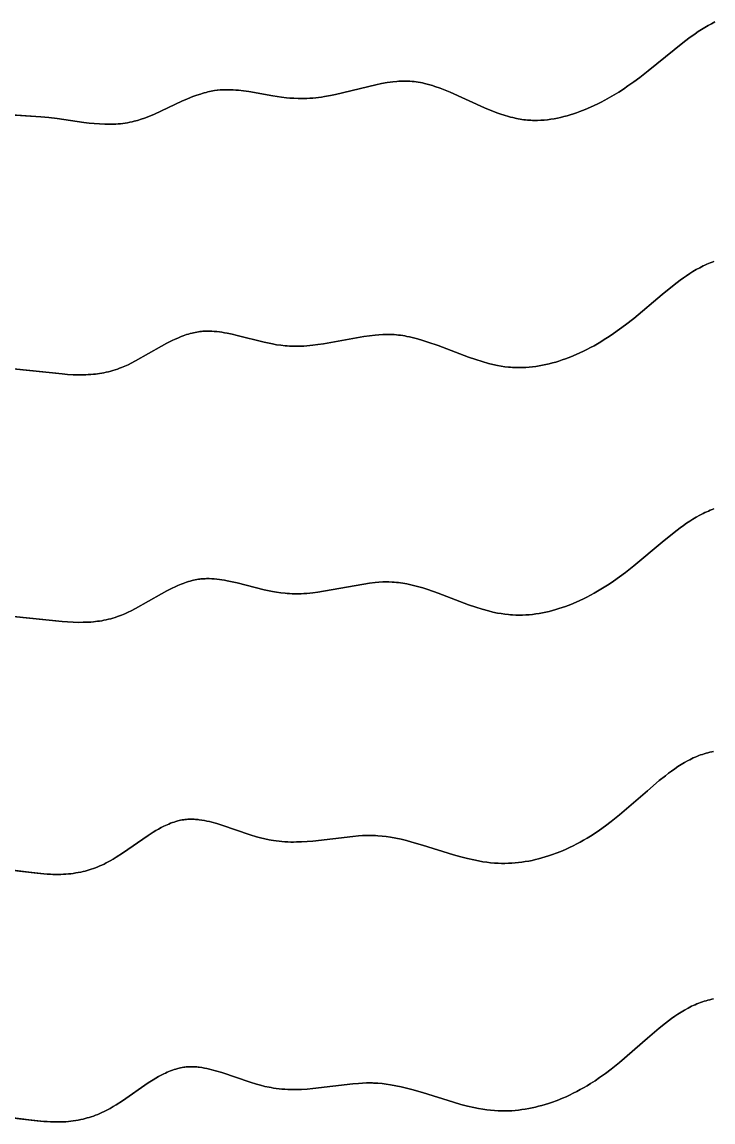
# Model space of a CAD drawing. Header units: feet. Extents: x 0 to 1.5, y 93.18 to 96.08.
# Drawn here: x 0.5625 to 0.75, y 95.3916 to 95.6899 of the extents above; entities that cross this region are included whole.
import ezdxf

# ---------------------------------------------------------------- set-up
doc = ezdxf.new("R2010")
doc.units = ezdxf.units.FT
doc.header["$MEASUREMENT"] = 0
doc.layers.add('Default', color=7, linetype='Continuous', true_color=0x000000)

msp = doc.modelspace()

# ---------------------------------------------------------------- linework, layer by layer
at = {"layer": 'Default'}
for points in [[(0.75048, 95.68989), (0.74955, 95.68941), (0.74864, 95.68891), (0.74775, 95.68839), (0.74687, 95.68784), (0.74601, 95.68728), (0.74516, 95.68669), (0.74347, 95.68548), (0.74181, 95.68422), (0.73244, 95.67663), (0.73014, 95.67486), (0.72855, 95.67369), (0.72693, 95.67255), (0.72568, 95.6717), (0.7244, 95.67088), (0.72255, 95.66975), (0.72065, 95.66869), (0.71969, 95.66818), (0.71872, 95.66769), (0.71774, 95.66722), (0.71676, 95.66677), (0.71531, 95.66615), (0.71385, 95.66558), (0.71299, 95.66527), (0.71214, 95.66498), (0.71127, 95.66471), (0.7104, 95.66446), (0.70952, 95.66423), (0.70864, 95.66402), (0.70776, 95.66383), (0.70687, 95.66366), (0.70597, 95.66352), (0.70507, 95.6634), (0.70417, 95.66331), (0.70326, 95.66324), (0.70236, 95.66321), (0.70145, 95.66321), (0.701, 95.66322), (0.70054, 95.66323), (0.70009, 95.66326), (0.69964, 95.66329), (0.69914, 95.66334), (0.69863, 95.6634), (0.69814, 95.66347), (0.69764, 95.66355), (0.69714, 95.66364), (0.69665, 95.66374), (0.69566, 95.66396), (0.69507, 95.6641), (0.69448, 95.66426), (0.69331, 95.66461), (0.69246, 95.66489), (0.69162, 95.66518), (0.68996, 95.66581), (0.68804, 95.66661), (0.67867, 95.67086), (0.67731, 95.67143), (0.67594, 95.67196), (0.67455, 95.67244), (0.67385, 95.67267), (0.67314, 95.67288), (0.67243, 95.67307), (0.67172, 95.67324), (0.67116, 95.67337), (0.6706, 95.67348), (0.67003, 95.67358), (0.66947, 95.67367), (0.66891, 95.67374), (0.66834, 95.6738), (0.66777, 95.67384), (0.6672, 95.67387), (0.6665, 95.67388), (0.6661, 95.67388), (0.66529, 95.67386), (0.66475, 95.67383), (0.66421, 95.67379), (0.66315, 95.67368), (0.66238, 95.67358), (0.66161, 95.67347), (0.66009, 95.6732), (0.65851, 95.67288), (0.64755, 95.67024), (0.64619, 95.66996), (0.64459, 95.66967), (0.64379, 95.66954), (0.64299, 95.66943), (0.64219, 95.66934), (0.6414, 95.66926), (0.6406, 95.6692), (0.63979, 95.66916), (0.63921, 95.66914), (0.63863, 95.66913), (0.63746, 95.66915), (0.6363, 95.6692), (0.63514, 95.66928), (0.63425, 95.66937), (0.63289, 95.66953), (0.63054, 95.66988), (0.62402, 95.671), (0.62262, 95.6712), (0.62122, 95.67137), (0.62051, 95.67143), (0.6198, 95.67148), (0.6191, 95.67151), (0.61839, 95.67153), (0.61768, 95.67153), (0.61697, 95.6715), (0.61626, 95.67146), (0.61555, 95.67139), (0.61542, 95.67138), (0.61471, 95.67128), (0.61426, 95.6712), (0.61381, 95.67112), (0.61338, 95.67103), (0.61295, 95.67093), (0.61244, 95.67081), (0.61193, 95.67067), (0.61141, 95.67052), (0.61091, 95.67036), (0.6099, 95.67002), (0.6089, 95.66965), (0.60738, 95.66904), (0.60588, 95.66839), (0.59845, 95.66494), (0.59694, 95.66431), (0.59572, 95.66384), (0.5948, 95.66352), (0.59387, 95.66322), (0.5934, 95.66308), (0.59294, 95.66296), (0.59239, 95.66282), (0.59176, 95.66269), (0.59113, 95.66257), (0.5905, 95.66246), (0.58987, 95.66238), (0.58924, 95.6623), (0.58861, 95.66225), (0.58797, 95.6622), (0.58733, 95.66217), (0.58674, 95.66216), (0.58615, 95.66215), (0.58497, 95.66217), (0.58355, 95.66224), (0.58213, 95.66235), (0.58072, 95.66249), (0.57931, 95.66266), (0.57207, 95.66372), (0.56975, 95.66402), (0.56758, 95.66422), (0.54914, 95.66543)], [(0.54955, 95.66539), (0.56758, 95.66422), (0.56975, 95.66402), (0.57207, 95.66372), (0.57931, 95.66266), (0.58072, 95.66249), (0.58213, 95.66235), (0.58355, 95.66224), (0.58497, 95.66217), (0.58615, 95.66215), (0.58674, 95.66216), (0.58733, 95.66217), (0.58797, 95.6622), (0.58861, 95.66225), (0.58924, 95.6623), (0.58987, 95.66238), (0.5905, 95.66246), (0.59113, 95.66257), (0.59176, 95.66269), (0.59239, 95.66282), (0.59294, 95.66296), (0.5934, 95.66308), (0.59387, 95.66322), (0.5948, 95.66352), (0.59572, 95.66384), (0.59694, 95.66431), (0.59845, 95.66494), (0.60588, 95.66839), (0.60738, 95.66904), (0.6089, 95.66965), (0.6099, 95.67002), (0.61091, 95.67036), (0.61141, 95.67052), (0.61193, 95.67067), (0.61244, 95.67081), (0.61295, 95.67093), (0.61338, 95.67103), (0.61381, 95.67112), (0.61426, 95.6712), (0.61471, 95.67128), (0.61542, 95.67138), (0.61555, 95.67139), (0.61626, 95.67146), (0.61697, 95.6715), (0.61768, 95.67153), (0.61839, 95.67153), (0.6191, 95.67151), (0.6198, 95.67148), (0.62051, 95.67143), (0.62122, 95.67137), (0.62262, 95.6712), (0.62402, 95.671), (0.63054, 95.66988), (0.63289, 95.66953), (0.63425, 95.66937), (0.63514, 95.66928), (0.6363, 95.6692), (0.63746, 95.66915), (0.63863, 95.66913), (0.63921, 95.66914), (0.63979, 95.66916), (0.6406, 95.6692), (0.6414, 95.66926), (0.64219, 95.66934), (0.64299, 95.66943), (0.64379, 95.66954), (0.64459, 95.66967), (0.64619, 95.66996), (0.64755, 95.67024), (0.65851, 95.67288), (0.66009, 95.6732), (0.66161, 95.67347), (0.66238, 95.67358), (0.66315, 95.67368), (0.66421, 95.67379), (0.66475, 95.67383), (0.66529, 95.67386), (0.6661, 95.67388), (0.6665, 95.67388), (0.6672, 95.67387), (0.66777, 95.67384), (0.66834, 95.6738), (0.66891, 95.67374), (0.66947, 95.67367), (0.67003, 95.67358), (0.6706, 95.67348), (0.67116, 95.67337), (0.67172, 95.67324), (0.67243, 95.67307), (0.67314, 95.67288), (0.67385, 95.67267), (0.67455, 95.67244), (0.67594, 95.67196), (0.67731, 95.67143), (0.67867, 95.67086), (0.68804, 95.66661), (0.68996, 95.66581), (0.69162, 95.66518), (0.69246, 95.66489), (0.69331, 95.66461), (0.69448, 95.66426), (0.69507, 95.6641), (0.69566, 95.66396), (0.69665, 95.66374), (0.69714, 95.66364), (0.69764, 95.66355), (0.69814, 95.66347), (0.69863, 95.6634), (0.69914, 95.66334), (0.69964, 95.66329), (0.70009, 95.66326), (0.70054, 95.66323), (0.701, 95.66322), (0.70145, 95.66321), (0.70236, 95.66321), (0.70326, 95.66324), (0.70417, 95.66331), (0.70507, 95.6634), (0.70597, 95.66352), (0.70687, 95.66366), (0.70776, 95.66383), (0.70864, 95.66402), (0.70952, 95.66423), (0.7104, 95.66446), (0.71127, 95.66471), (0.71214, 95.66498), (0.71299, 95.66527), (0.71385, 95.66558), (0.71531, 95.66615), (0.71676, 95.66677), (0.71774, 95.66722), (0.71872, 95.66769), (0.71969, 95.66818), (0.72065, 95.66869), (0.72255, 95.66975), (0.7244, 95.67088), (0.72568, 95.6717), (0.72693, 95.67255), (0.72855, 95.67369), (0.73014, 95.67486), (0.73244, 95.67663), (0.74181, 95.68422), (0.74347, 95.68548), (0.74516, 95.68669), (0.74601, 95.68728), (0.74687, 95.68784), (0.74775, 95.68839), (0.74864, 95.68891), (0.74955, 95.68941), (0.75048, 95.68989)], [(0.75023, 95.62497), (0.74974, 95.62479), (0.74925, 95.6246), (0.74876, 95.62441), (0.74828, 95.6242), (0.7478, 95.62398), (0.74733, 95.62376), (0.74639, 95.62328), (0.74547, 95.62277), (0.74456, 95.62224), (0.74368, 95.62168), (0.7428, 95.6211), (0.74195, 95.62051), (0.7411, 95.61989), (0.73942, 95.61862), (0.73616, 95.61598), (0.72849, 95.60953), (0.72621, 95.60774), (0.72463, 95.60657), (0.72303, 95.60542), (0.72178, 95.60458), (0.72051, 95.60376), (0.71959, 95.6032), (0.71866, 95.60264), (0.71771, 95.60211), (0.71676, 95.60159), (0.7158, 95.60109), (0.71483, 95.60061), (0.71385, 95.60015), (0.71286, 95.59971), (0.71141, 95.5991), (0.70994, 95.59855), (0.70907, 95.59825), (0.7082, 95.59796), (0.70732, 95.59769), (0.70644, 95.59745), (0.70555, 95.59722), (0.70466, 95.59701), (0.70376, 95.59682), (0.70286, 95.59666), (0.70196, 95.59651), (0.70105, 95.59639), (0.70013, 95.5963), (0.69922, 95.59623), (0.6983, 95.59618), (0.69738, 95.59617), (0.69647, 95.59618), (0.69555, 95.59622), (0.69504, 95.59626), (0.69453, 95.59631), (0.69351, 95.59643), (0.6925, 95.59658), (0.69149, 95.59677), (0.69028, 95.59702), (0.68908, 95.59732), (0.68735, 95.5978), (0.68564, 95.59834), (0.68367, 95.59902), (0.67542, 95.60214), (0.67264, 95.60312), (0.67123, 95.60357), (0.66981, 95.60398), (0.6691, 95.60417), (0.66838, 95.60435), (0.66766, 95.60451), (0.66694, 95.60466), (0.66637, 95.60476), (0.6658, 95.60486), (0.66523, 95.60494), (0.66466, 95.60501), (0.66409, 95.60507), (0.66352, 95.60512), (0.66294, 95.60516), (0.66207, 95.60519), (0.66126, 95.60519), (0.66044, 95.60517), (0.65936, 95.60511), (0.65829, 95.60501), (0.65675, 95.60483), (0.65522, 95.60461), (0.6443, 95.60265), (0.64274, 95.60241), (0.64139, 95.60225), (0.6398, 95.60209), (0.63901, 95.60204), (0.63821, 95.602), (0.63742, 95.60198), (0.63663, 95.60198), (0.63584, 95.60199), (0.63505, 95.60203), (0.63446, 95.60206), (0.63388, 95.60211), (0.63273, 95.60224), (0.63158, 95.6024), (0.63043, 95.6026), (0.62868, 95.60295), (0.6282, 95.60305), (0.62087, 95.60491), (0.6195, 95.60523), (0.61814, 95.60552), (0.61745, 95.60565), (0.61676, 95.60576), (0.61606, 95.60586), (0.61537, 95.60595), (0.61467, 95.60601), (0.61397, 95.60605), (0.61327, 95.60608), (0.61292, 95.60608), (0.61257, 95.60607), (0.61222, 95.60606), (0.61188, 95.60605), (0.61153, 95.60602), (0.61106, 95.60598), (0.61072, 95.60594), (0.61037, 95.60589), (0.60993, 95.60582), (0.6095, 95.60574), (0.60908, 95.60565), (0.60867, 95.60555), (0.60817, 95.60542), (0.60767, 95.60528), (0.60718, 95.60512), (0.60669, 95.60495), (0.6062, 95.60478), (0.60572, 95.60459), (0.60476, 95.6042), (0.60403, 95.60387), (0.60329, 95.60352), (0.60183, 95.60278), (0.60039, 95.602), (0.59332, 95.59799), (0.59216, 95.5974), (0.59128, 95.59697), (0.59039, 95.59656), (0.58949, 95.59619), (0.58897, 95.59599), (0.58838, 95.59577), (0.58778, 95.59557), (0.58718, 95.59539), (0.58658, 95.59522), (0.58597, 95.59506), (0.58536, 95.59492), (0.58475, 95.5948), (0.58413, 95.59468), (0.58356, 95.59459), (0.583, 95.59451), (0.58243, 95.59444), (0.58186, 95.59438), (0.58118, 95.59432), (0.58049, 95.59428), (0.5798, 95.59425), (0.57911, 95.59423), (0.57774, 95.59423), (0.57636, 95.59426), (0.57489, 95.59434), (0.57342, 95.59446), (0.54611, 95.5973)], [(0.55561, 95.59628), (0.57342, 95.59446), (0.57489, 95.59434), (0.57636, 95.59426), (0.57774, 95.59423), (0.57911, 95.59423), (0.5798, 95.59425), (0.58049, 95.59428), (0.58118, 95.59432), (0.58186, 95.59438), (0.58243, 95.59444), (0.583, 95.59451), (0.58356, 95.59459), (0.58413, 95.59468), (0.58475, 95.5948), (0.58536, 95.59492), (0.58597, 95.59506), (0.58658, 95.59522), (0.58718, 95.59539), (0.58778, 95.59557), (0.58838, 95.59577), (0.58897, 95.59599), (0.58949, 95.59619), (0.59039, 95.59656), (0.59128, 95.59697), (0.59216, 95.5974), (0.59332, 95.59799), (0.60039, 95.602), (0.60183, 95.60278), (0.60329, 95.60352), (0.60403, 95.60387), (0.60476, 95.6042), (0.60572, 95.60459), (0.6062, 95.60478), (0.60669, 95.60495), (0.60718, 95.60512), (0.60767, 95.60528), (0.60817, 95.60542), (0.60867, 95.60555), (0.60908, 95.60565), (0.6095, 95.60574), (0.60993, 95.60582), (0.61037, 95.60589), (0.61072, 95.60594), (0.61119, 95.60599), (0.61153, 95.60602), (0.61188, 95.60605), (0.61222, 95.60606), (0.61257, 95.60607), (0.61292, 95.60608), (0.61327, 95.60608), (0.61397, 95.60605), (0.61467, 95.60601), (0.61537, 95.60595), (0.61606, 95.60586), (0.61676, 95.60576), (0.61745, 95.60565), (0.61814, 95.60552), (0.6195, 95.60523), (0.62087, 95.60491), (0.6282, 95.60305), (0.62868, 95.60295), (0.63043, 95.6026), (0.63158, 95.6024), (0.63273, 95.60224), (0.63388, 95.60211), (0.63446, 95.60206), (0.63505, 95.60203), (0.63584, 95.60199), (0.63663, 95.60198), (0.63742, 95.60198), (0.63821, 95.602), (0.63901, 95.60204), (0.6398, 95.60209), (0.64139, 95.60225), (0.64274, 95.60241), (0.6443, 95.60265), (0.65522, 95.60461), (0.65675, 95.60483), (0.65829, 95.60501), (0.65936, 95.60511), (0.66044, 95.60517), (0.66126, 95.60519), (0.66207, 95.60519), (0.66294, 95.60516), (0.66352, 95.60512), (0.66409, 95.60507), (0.66466, 95.60501), (0.66523, 95.60494), (0.6658, 95.60486), (0.66637, 95.60476), (0.66694, 95.60466), (0.66766, 95.60451), (0.66838, 95.60435), (0.6691, 95.60417), (0.66981, 95.60398), (0.67123, 95.60357), (0.67264, 95.60312), (0.67542, 95.60214), (0.68367, 95.59902), (0.68564, 95.59834), (0.68735, 95.5978), (0.68908, 95.59732), (0.69028, 95.59702), (0.69149, 95.59677), (0.6925, 95.59658), (0.69351, 95.59643), (0.69453, 95.59631), (0.69504, 95.59626), (0.69555, 95.59622), (0.69647, 95.59618), (0.69738, 95.59617), (0.6983, 95.59618), (0.69922, 95.59623), (0.70013, 95.5963), (0.70105, 95.59639), (0.70196, 95.59651), (0.70286, 95.59666), (0.70376, 95.59682), (0.70466, 95.59701), (0.70555, 95.59722), (0.70644, 95.59745), (0.70732, 95.59769), (0.7082, 95.59796), (0.70907, 95.59825), (0.70994, 95.59855), (0.71141, 95.5991), (0.71286, 95.59971), (0.71385, 95.60015), (0.71483, 95.60061), (0.7158, 95.60109), (0.71676, 95.60159), (0.71771, 95.60211), (0.71866, 95.60264), (0.71959, 95.6032), (0.72051, 95.60376), (0.72178, 95.60458), (0.72303, 95.60542), (0.72463, 95.60657), (0.72621, 95.60774), (0.72849, 95.60953), (0.73616, 95.61598), (0.73942, 95.61862), (0.7411, 95.61989), (0.74195, 95.62051), (0.7428, 95.6211), (0.74368, 95.62168), (0.74456, 95.62224), (0.74547, 95.62277), (0.74639, 95.62328), (0.74733, 95.62376), (0.7478, 95.62398), (0.74828, 95.6242), (0.74876, 95.62441), (0.74925, 95.6246), (0.74974, 95.62479), (0.75023, 95.62497)], [(0.75023, 95.55786), (0.74974, 95.55768), (0.74925, 95.55749), (0.74876, 95.55729), (0.74828, 95.55709), (0.7478, 95.55687), (0.74733, 95.55664), (0.74639, 95.55617), (0.74547, 95.55566), (0.74456, 95.55512), (0.74368, 95.55456), (0.7428, 95.55399), (0.74195, 95.55339), (0.7411, 95.55278), (0.73942, 95.55151), (0.73616, 95.54887), (0.72849, 95.54242), (0.72621, 95.54063), (0.72463, 95.53945), (0.72303, 95.53831), (0.72178, 95.53747), (0.72051, 95.53665), (0.71959, 95.53608), (0.71866, 95.53553), (0.71771, 95.535), (0.71676, 95.53448), (0.7158, 95.53398), (0.71483, 95.5335), (0.71385, 95.53304), (0.71286, 95.5326), (0.71141, 95.53199), (0.70994, 95.53143), (0.70907, 95.53113), (0.7082, 95.53085), (0.70732, 95.53058), (0.70644, 95.53033), (0.70555, 95.5301), (0.70466, 95.5299), (0.70376, 95.52971), (0.70286, 95.52954), (0.70196, 95.5294), (0.70105, 95.52928), (0.70013, 95.52918), (0.69922, 95.52911), (0.6983, 95.52907), (0.69738, 95.52906), (0.69647, 95.52907), (0.69555, 95.52911), (0.69504, 95.52915), (0.69453, 95.5292), (0.69351, 95.52932), (0.6925, 95.52947), (0.69149, 95.52965), (0.69028, 95.52991), (0.68908, 95.53021), (0.68735, 95.53069), (0.68564, 95.53122), (0.68367, 95.5319), (0.67542, 95.53503), (0.67264, 95.53601), (0.67123, 95.53646), (0.66981, 95.53687), (0.6691, 95.53706), (0.66838, 95.53724), (0.66766, 95.5374), (0.66694, 95.53755), (0.66637, 95.53765), (0.6658, 95.53775), (0.66523, 95.53783), (0.66466, 95.5379), (0.66409, 95.53796), (0.66352, 95.53801), (0.66294, 95.53805), (0.66207, 95.53808), (0.66126, 95.53808), (0.66044, 95.53806), (0.65936, 95.53799), (0.65829, 95.5379), (0.65675, 95.53772), (0.65522, 95.5375), (0.6443, 95.53553), (0.64274, 95.5353), (0.64139, 95.53513), (0.6398, 95.53498), (0.63901, 95.53493), (0.63821, 95.53489), (0.63742, 95.53487), (0.63663, 95.53486), (0.63584, 95.53488), (0.63505, 95.53491), (0.63446, 95.53495), (0.63388, 95.535), (0.63273, 95.53513), (0.63158, 95.53529), (0.63043, 95.53548), (0.62868, 95.53584), (0.6282, 95.53594), (0.62087, 95.5378), (0.6195, 95.53812), (0.61814, 95.53841), (0.61745, 95.53853), (0.61676, 95.53865), (0.61606, 95.53875), (0.61537, 95.53883), (0.61467, 95.5389), (0.61397, 95.53894), (0.61327, 95.53896), (0.61292, 95.53897), (0.61257, 95.53896), (0.61222, 95.53895), (0.61188, 95.53893), (0.61153, 95.53891), (0.61106, 95.53887), (0.61072, 95.53883), (0.61037, 95.53878), (0.60993, 95.53871), (0.6095, 95.53863), (0.60908, 95.53854), (0.60867, 95.53844), (0.60817, 95.53831), (0.60767, 95.53817), (0.60718, 95.53801), (0.60669, 95.53784), (0.6062, 95.53767), (0.60572, 95.53748), (0.60476, 95.53708), (0.60403, 95.53675), (0.60329, 95.5364), (0.60183, 95.53567), (0.60039, 95.53489), (0.59332, 95.53088), (0.59216, 95.53028), (0.59128, 95.52986), (0.59039, 95.52945), (0.58949, 95.52908), (0.58897, 95.52888), (0.58838, 95.52866), (0.58778, 95.52846), (0.58718, 95.52828), (0.58658, 95.52811), (0.58597, 95.52795), (0.58536, 95.52781), (0.58475, 95.52768), (0.58413, 95.52757), (0.58356, 95.52748), (0.583, 95.5274), (0.58243, 95.52733), (0.58186, 95.52727), (0.58118, 95.52721), (0.58049, 95.52716), (0.5798, 95.52713), (0.57911, 95.52712), (0.57774, 95.52711), (0.57636, 95.52715), (0.57489, 95.52723), (0.57342, 95.52735), (0.54611, 95.53019)], [(0.55561, 95.52917), (0.57342, 95.52735), (0.57489, 95.52723), (0.57636, 95.52715), (0.57774, 95.52711), (0.57911, 95.52712), (0.5798, 95.52713), (0.58049, 95.52716), (0.58118, 95.52721), (0.58186, 95.52727), (0.58243, 95.52733), (0.583, 95.5274), (0.58356, 95.52748), (0.58413, 95.52757), (0.58475, 95.52768), (0.58536, 95.52781), (0.58597, 95.52795), (0.58658, 95.52811), (0.58718, 95.52828), (0.58778, 95.52846), (0.58838, 95.52866), (0.58897, 95.52888), (0.58949, 95.52908), (0.59039, 95.52945), (0.59128, 95.52986), (0.59216, 95.53028), (0.59332, 95.53088), (0.60039, 95.53489), (0.60183, 95.53567), (0.60329, 95.5364), (0.60403, 95.53675), (0.60476, 95.53708), (0.60572, 95.53748), (0.6062, 95.53767), (0.60669, 95.53784), (0.60718, 95.53801), (0.60767, 95.53817), (0.60817, 95.53831), (0.60867, 95.53844), (0.60908, 95.53854), (0.6095, 95.53863), (0.60993, 95.53871), (0.61037, 95.53878), (0.61072, 95.53883), (0.61119, 95.53888), (0.61153, 95.53891), (0.61188, 95.53893), (0.61222, 95.53895), (0.61257, 95.53896), (0.61292, 95.53897), (0.61327, 95.53896), (0.61397, 95.53894), (0.61467, 95.5389), (0.61537, 95.53883), (0.61606, 95.53875), (0.61676, 95.53865), (0.61745, 95.53853), (0.61814, 95.53841), (0.6195, 95.53812), (0.62087, 95.5378), (0.6282, 95.53594), (0.62868, 95.53584), (0.63043, 95.53548), (0.63158, 95.53529), (0.63273, 95.53513), (0.63388, 95.535), (0.63446, 95.53495), (0.63505, 95.53491), (0.63584, 95.53488), (0.63663, 95.53486), (0.63742, 95.53487), (0.63821, 95.53489), (0.63901, 95.53493), (0.6398, 95.53498), (0.64139, 95.53513), (0.64274, 95.5353), (0.6443, 95.53553), (0.65522, 95.5375), (0.65675, 95.53772), (0.65829, 95.5379), (0.65936, 95.53799), (0.66044, 95.53806), (0.66126, 95.53808), (0.66207, 95.53808), (0.66294, 95.53805), (0.66352, 95.53801), (0.66409, 95.53796), (0.66466, 95.5379), (0.66523, 95.53783), (0.6658, 95.53775), (0.66637, 95.53765), (0.66694, 95.53755), (0.66766, 95.5374), (0.66838, 95.53724), (0.6691, 95.53706), (0.66981, 95.53687), (0.67123, 95.53646), (0.67264, 95.53601), (0.67542, 95.53503), (0.68367, 95.5319), (0.68564, 95.53122), (0.68735, 95.53069), (0.68908, 95.53021), (0.69028, 95.52991), (0.69149, 95.52965), (0.6925, 95.52947), (0.69351, 95.52932), (0.69453, 95.5292), (0.69504, 95.52915), (0.69555, 95.52911), (0.69647, 95.52907), (0.69738, 95.52906), (0.6983, 95.52907), (0.69922, 95.52911), (0.70013, 95.52918), (0.70105, 95.52928), (0.70196, 95.5294), (0.70286, 95.52954), (0.70376, 95.52971), (0.70466, 95.5299), (0.70555, 95.5301), (0.70644, 95.53033), (0.70732, 95.53058), (0.7082, 95.53085), (0.70907, 95.53113), (0.70994, 95.53143), (0.71141, 95.53199), (0.71286, 95.5326), (0.71385, 95.53304), (0.71483, 95.5335), (0.7158, 95.53398), (0.71676, 95.53448), (0.71771, 95.535), (0.71866, 95.53553), (0.71959, 95.53608), (0.72051, 95.53665), (0.72178, 95.53747), (0.72303, 95.53831), (0.72463, 95.53945), (0.72621, 95.54063), (0.72849, 95.54242), (0.73616, 95.54887), (0.73942, 95.55151), (0.7411, 95.55278), (0.74195, 95.55339), (0.7428, 95.55399), (0.74368, 95.55456), (0.74456, 95.55512), (0.74547, 95.55566), (0.74639, 95.55617), (0.74733, 95.55664), (0.7478, 95.55687), (0.74828, 95.55709), (0.74876, 95.55729), (0.74925, 95.55749), (0.74974, 95.55768), (0.75023, 95.55786)], [(0.75017, 95.49212), (0.74965, 95.49202), (0.74913, 95.49191), (0.74862, 95.49178), (0.74811, 95.49164), (0.74761, 95.49149), (0.74711, 95.49133), (0.74661, 95.49116), (0.74611, 95.49097), (0.74562, 95.49077), (0.74514, 95.49056), (0.74465, 95.49035), (0.74417, 95.49012), (0.7437, 95.48988), (0.74323, 95.48964), (0.7423, 95.48912), (0.74139, 95.48858), (0.74049, 95.48801), (0.73961, 95.48742), (0.73875, 95.48681), (0.73791, 95.48618), (0.73707, 95.48554), (0.73541, 95.48421), (0.73218, 95.48147), (0.72462, 95.47491), (0.72238, 95.47311), (0.72082, 95.47193), (0.71923, 95.4708), (0.718, 95.46996), (0.71674, 95.46916), (0.71583, 95.4686), (0.7149, 95.46806), (0.71396, 95.46753), (0.71302, 95.46703), (0.71206, 95.46654), (0.71109, 95.46607), (0.71012, 95.46563), (0.70913, 95.4652), (0.70768, 95.46462), (0.70621, 95.46408), (0.70534, 95.46379), (0.70446, 95.46351), (0.70358, 95.46326), (0.70269, 95.46302), (0.70179, 95.46279), (0.70089, 95.46259), (0.69998, 95.46241), (0.69907, 95.46225), (0.69815, 95.46211), (0.69724, 95.46199), (0.69632, 95.4619), (0.69539, 95.46182), (0.69447, 95.46178), (0.69355, 95.46175), (0.69263, 95.46176), (0.69171, 95.46178), (0.69067, 95.46185), (0.68964, 95.46194), (0.68861, 95.46207), (0.68758, 95.46222), (0.68634, 95.46244), (0.68512, 95.46269), (0.68336, 95.46309), (0.68161, 95.46354), (0.67959, 95.46411), (0.67113, 95.46673), (0.66829, 95.46756), (0.66686, 95.46794), (0.66542, 95.46829), (0.66397, 95.4686), (0.66251, 95.46887), (0.66136, 95.46904), (0.6602, 95.46917), (0.65905, 95.46927), (0.65846, 95.4693), (0.65759, 95.46933), (0.65677, 95.46934), (0.65595, 95.46933), (0.65487, 95.46929), (0.65379, 95.46922), (0.65226, 95.46909), (0.64143, 95.46783), (0.63988, 95.4677), (0.63832, 95.46761), (0.63698, 95.46757), (0.6362, 95.46756), (0.63541, 95.46756), (0.63462, 95.46759), (0.63384, 95.46763), (0.63305, 95.46768), (0.63226, 95.46776), (0.63148, 95.46786), (0.6307, 95.46797), (0.63012, 95.46807), (0.62954, 95.46818), (0.62839, 95.46842), (0.62725, 95.4687), (0.62612, 95.469), (0.62438, 95.46953), (0.6167, 95.47214), (0.61537, 95.47256), (0.61403, 95.47293), (0.61336, 95.4731), (0.61268, 95.47325), (0.612, 95.47339), (0.61131, 95.47351), (0.61062, 95.4736), (0.61027, 95.47364), (0.60992, 95.47368), (0.60957, 95.4737), (0.60923, 95.47372), (0.60888, 95.47373), (0.60853, 95.47374), (0.60819, 95.47374), (0.60786, 95.47373), (0.60752, 95.47371), (0.60706, 95.47367), (0.60673, 95.47364), (0.60639, 95.47359), (0.60597, 95.47353), (0.60555, 95.47345), (0.60514, 95.47336), (0.60475, 95.47326), (0.60426, 95.47312), (0.60378, 95.47297), (0.6033, 95.47281), (0.60283, 95.47263), (0.60236, 95.47244), (0.60189, 95.47224), (0.60144, 95.47203), (0.60098, 95.47181), (0.60026, 95.47145), (0.59954, 95.47106), (0.59883, 95.47065), (0.59813, 95.47023), (0.59674, 95.46935), (0.58976, 95.46453), (0.5881, 95.46345), (0.58726, 95.46293), (0.5864, 95.46243), (0.5859, 95.46216), (0.58534, 95.46187), (0.58478, 95.46159), (0.58421, 95.46132), (0.58363, 95.46106), (0.58305, 95.46082), (0.58246, 95.46059), (0.58187, 95.46037), (0.58127, 95.46017), (0.58073, 95.46), (0.58019, 95.45984), (0.57964, 95.45969), (0.57909, 95.45955), (0.57843, 95.4594), (0.57777, 95.45927), (0.5771, 95.45916), (0.57643, 95.45906), (0.57577, 95.45897), (0.57509, 95.4589), (0.57442, 95.45884), (0.57374, 95.4588), (0.57302, 95.45877), (0.57229, 95.45876), (0.57157, 95.45876), (0.57084, 95.45877), (0.57022, 95.4588), (0.56933, 95.45885), (0.56843, 95.45892), (0.56434, 95.45935), (0.54336, 95.46203)], [(0.5554, 95.46037), (0.56666, 95.4591), (0.56843, 95.45892), (0.56933, 95.45885), (0.57022, 95.4588), (0.57084, 95.45877), (0.57157, 95.45876), (0.57229, 95.45876), (0.57302, 95.45877), (0.57374, 95.4588), (0.57442, 95.45884), (0.57509, 95.4589), (0.57577, 95.45897), (0.57643, 95.45906), (0.5771, 95.45916), (0.57777, 95.45927), (0.57843, 95.4594), (0.57909, 95.45955), (0.57964, 95.45969), (0.58019, 95.45984), (0.58073, 95.46), (0.58127, 95.46017), (0.58187, 95.46037), (0.58246, 95.46059), (0.58305, 95.46082), (0.58363, 95.46106), (0.58421, 95.46132), (0.58478, 95.46159), (0.58534, 95.46187), (0.5859, 95.46216), (0.5864, 95.46243), (0.58726, 95.46293), (0.5881, 95.46345), (0.58976, 95.46453), (0.59674, 95.46935), (0.59813, 95.47023), (0.59883, 95.47065), (0.59954, 95.47106), (0.60026, 95.47145), (0.60098, 95.47181), (0.60144, 95.47203), (0.60189, 95.47224), (0.60236, 95.47244), (0.60283, 95.47263), (0.6033, 95.47281), (0.60378, 95.47297), (0.60426, 95.47312), (0.60475, 95.47326), (0.60514, 95.47336), (0.60555, 95.47345), (0.60597, 95.47353), (0.60639, 95.47359), (0.60673, 95.47364), (0.60718, 95.47368), (0.60752, 95.47371), (0.60786, 95.47373), (0.60819, 95.47374), (0.60853, 95.47374), (0.60888, 95.47373), (0.60923, 95.47372), (0.60957, 95.4737), (0.60992, 95.47368), (0.61027, 95.47364), (0.61062, 95.4736), (0.61131, 95.47351), (0.612, 95.47339), (0.61268, 95.47325), (0.61336, 95.4731), (0.61403, 95.47293), (0.61537, 95.47256), (0.6167, 95.47214), (0.62438, 95.46953), (0.62612, 95.469), (0.62725, 95.4687), (0.62839, 95.46842), (0.62954, 95.46818), (0.63012, 95.46807), (0.6307, 95.46797), (0.63148, 95.46786), (0.63226, 95.46776), (0.63305, 95.46768), (0.63384, 95.46763), (0.63462, 95.46759), (0.63541, 95.46756), (0.6362, 95.46756), (0.63698, 95.46757), (0.63832, 95.46761), (0.63988, 95.4677), (0.64143, 95.46783), (0.65226, 95.46909), (0.65379, 95.46922), (0.65487, 95.46929), (0.65595, 95.46933), (0.65677, 95.46934), (0.65788, 95.46933), (0.65846, 95.4693), (0.65905, 95.46927), (0.6602, 95.46917), (0.66136, 95.46904), (0.66251, 95.46887), (0.66397, 95.4686), (0.66542, 95.46829), (0.66686, 95.46794), (0.66829, 95.46756), (0.67113, 95.46673), (0.67959, 95.46411), (0.68161, 95.46354), (0.68336, 95.46309), (0.68512, 95.46269), (0.68634, 95.46244), (0.68758, 95.46222), (0.68861, 95.46207), (0.68964, 95.46194), (0.69067, 95.46185), (0.69171, 95.46178), (0.69263, 95.46176), (0.69355, 95.46175), (0.69447, 95.46178), (0.69539, 95.46182), (0.69632, 95.4619), (0.69724, 95.46199), (0.69815, 95.46211), (0.69907, 95.46225), (0.69998, 95.46241), (0.70089, 95.46259), (0.70179, 95.46279), (0.70269, 95.46302), (0.70358, 95.46326), (0.70446, 95.46351), (0.70534, 95.46379), (0.70621, 95.46408), (0.70768, 95.46462), (0.70913, 95.4652), (0.71012, 95.46563), (0.71109, 95.46607), (0.71206, 95.46654), (0.71302, 95.46703), (0.71396, 95.46753), (0.7149, 95.46806), (0.71583, 95.4686), (0.71674, 95.46916), (0.718, 95.46996), (0.71923, 95.4708), (0.72082, 95.47193), (0.72238, 95.47311), (0.72462, 95.47491), (0.73218, 95.48147), (0.73541, 95.48421), (0.73707, 95.48554), (0.73791, 95.48618), (0.73875, 95.48681), (0.73961, 95.48742), (0.74049, 95.48801), (0.74139, 95.48858), (0.7423, 95.48912), (0.74323, 95.48964), (0.7437, 95.48988), (0.74417, 95.49012), (0.74465, 95.49035), (0.74514, 95.49056), (0.74562, 95.49077), (0.74611, 95.49097), (0.74661, 95.49116), (0.74711, 95.49133), (0.74761, 95.49149), (0.74811, 95.49164), (0.74862, 95.49178), (0.74913, 95.49191), (0.74965, 95.49202), (0.75017, 95.49212)], [(0.75017, 95.425), (0.74965, 95.42491), (0.74913, 95.42479), (0.74862, 95.42467), (0.74811, 95.42453), (0.74761, 95.42438), (0.74711, 95.42422), (0.74661, 95.42404), (0.74611, 95.42386), (0.74562, 95.42366), (0.74514, 95.42345), (0.74465, 95.42323), (0.74417, 95.42301), (0.7437, 95.42277), (0.74323, 95.42252), (0.7423, 95.42201), (0.74139, 95.42146), (0.74049, 95.42089), (0.73961, 95.4203), (0.73875, 95.41969), (0.73791, 95.41907), (0.73707, 95.41843), (0.73541, 95.4171), (0.73218, 95.41436), (0.72462, 95.4078), (0.72238, 95.406), (0.72082, 95.40482), (0.71923, 95.40369), (0.718, 95.40285), (0.71674, 95.40204), (0.71583, 95.40149), (0.7149, 95.40094), (0.71396, 95.40042), (0.71302, 95.39991), (0.71206, 95.39943), (0.71109, 95.39896), (0.71012, 95.39851), (0.70913, 95.39809), (0.70768, 95.39751), (0.70621, 95.39697), (0.70534, 95.39668), (0.70446, 95.3964), (0.70358, 95.39614), (0.70269, 95.3959), (0.70179, 95.39568), (0.70089, 95.39548), (0.69998, 95.3953), (0.69907, 95.39514), (0.69815, 95.395), (0.69724, 95.39488), (0.69632, 95.39478), (0.69539, 95.39471), (0.69447, 95.39466), (0.69355, 95.39464), (0.69263, 95.39464), (0.69171, 95.39467), (0.69067, 95.39474), (0.68964, 95.39483), (0.68861, 95.39496), (0.68758, 95.39511), (0.68634, 95.39533), (0.68512, 95.39557), (0.68336, 95.39598), (0.68161, 95.39643), (0.67959, 95.39699), (0.67113, 95.39962), (0.66829, 95.40045), (0.66686, 95.40083), (0.66542, 95.40118), (0.66397, 95.40149), (0.66251, 95.40175), (0.66136, 95.40192), (0.6602, 95.40206), (0.65905, 95.40216), (0.65846, 95.40219), (0.65759, 95.40222), (0.65677, 95.40223), (0.65595, 95.40222), (0.65487, 95.40217), (0.65379, 95.40211), (0.65226, 95.40198), (0.64143, 95.40072), (0.63988, 95.40059), (0.63832, 95.4005), (0.63698, 95.40045), (0.6362, 95.40045), (0.63541, 95.40045), (0.63462, 95.40047), (0.63384, 95.40051), (0.63305, 95.40057), (0.63226, 95.40065), (0.63148, 95.40074), (0.6307, 95.40086), (0.63012, 95.40096), (0.62954, 95.40106), (0.62839, 95.40131), (0.62725, 95.40159), (0.62612, 95.40189), (0.62438, 95.40242), (0.6167, 95.40503), (0.61537, 95.40545), (0.61403, 95.40582), (0.61336, 95.40599), (0.61268, 95.40614), (0.612, 95.40628), (0.61131, 95.4064), (0.61062, 95.40649), (0.61027, 95.40653), (0.60992, 95.40656), (0.60957, 95.40659), (0.60923, 95.40661), (0.60888, 95.40662), (0.60853, 95.40663), (0.60819, 95.40662), (0.60786, 95.40661), (0.60752, 95.4066), (0.60706, 95.40656), (0.60673, 95.40653), (0.60639, 95.40648), (0.60597, 95.40641), (0.60555, 95.40633), (0.60514, 95.40624), (0.60475, 95.40614), (0.60426, 95.40601), (0.60378, 95.40586), (0.6033, 95.40569), (0.60283, 95.40552), (0.60236, 95.40533), (0.60189, 95.40513), (0.60144, 95.40492), (0.60098, 95.4047), (0.60026, 95.40433), (0.59954, 95.40395), (0.59883, 95.40354), (0.59813, 95.40312), (0.59674, 95.40224), (0.58976, 95.39741), (0.5881, 95.39633), (0.58726, 95.39581), (0.5864, 95.39532), (0.5859, 95.39505), (0.58534, 95.39476), (0.58478, 95.39447), (0.58421, 95.39421), (0.58363, 95.39395), (0.58305, 95.39371), (0.58246, 95.39348), (0.58187, 95.39326), (0.58127, 95.39306), (0.58073, 95.39288), (0.58019, 95.39273), (0.57964, 95.39258), (0.57909, 95.39244), (0.57843, 95.39229), (0.57777, 95.39216), (0.5771, 95.39204), (0.57643, 95.39194), (0.57577, 95.39186), (0.57509, 95.39179), (0.57442, 95.39173), (0.57374, 95.39169), (0.57302, 95.39166), (0.57229, 95.39165), (0.57157, 95.39165), (0.57084, 95.39166), (0.57022, 95.39169), (0.56933, 95.39174), (0.56843, 95.39181), (0.56434, 95.39224), (0.54336, 95.39492)], [(0.5554, 95.39326), (0.56666, 95.39198), (0.56843, 95.39181), (0.56933, 95.39174), (0.57022, 95.39169), (0.57084, 95.39166), (0.57157, 95.39165), (0.57229, 95.39165), (0.57302, 95.39166), (0.57374, 95.39169), (0.57442, 95.39173), (0.57509, 95.39179), (0.57577, 95.39186), (0.57643, 95.39194), (0.5771, 95.39204), (0.57777, 95.39216), (0.57843, 95.39229), (0.57909, 95.39244), (0.57964, 95.39258), (0.58019, 95.39273), (0.58073, 95.39288), (0.58127, 95.39306), (0.58187, 95.39326), (0.58246, 95.39348), (0.58305, 95.39371), (0.58363, 95.39395), (0.58421, 95.39421), (0.58478, 95.39447), (0.58534, 95.39476), (0.5859, 95.39505), (0.5864, 95.39532), (0.58726, 95.39581), (0.5881, 95.39633), (0.58976, 95.39741), (0.59674, 95.40224), (0.59813, 95.40312), (0.59883, 95.40354), (0.59954, 95.40395), (0.60026, 95.40433), (0.60098, 95.4047), (0.60144, 95.40492), (0.60189, 95.40513), (0.60236, 95.40533), (0.60283, 95.40552), (0.6033, 95.40569), (0.60378, 95.40586), (0.60426, 95.40601), (0.60475, 95.40614), (0.60514, 95.40624), (0.60555, 95.40633), (0.60597, 95.40641), (0.60639, 95.40648), (0.60673, 95.40653), (0.60718, 95.40657), (0.60752, 95.4066), (0.60786, 95.40661), (0.60819, 95.40662), (0.60853, 95.40663), (0.60888, 95.40662), (0.60923, 95.40661), (0.60957, 95.40659), (0.60992, 95.40656), (0.61027, 95.40653), (0.61062, 95.40649), (0.61131, 95.4064), (0.612, 95.40628), (0.61268, 95.40614), (0.61336, 95.40599), (0.61403, 95.40582), (0.61537, 95.40545), (0.6167, 95.40503), (0.62438, 95.40242), (0.62612, 95.40189), (0.62725, 95.40159), (0.62839, 95.40131), (0.62954, 95.40106), (0.63012, 95.40096), (0.6307, 95.40086), (0.63148, 95.40074), (0.63226, 95.40065), (0.63305, 95.40057), (0.63384, 95.40051), (0.63462, 95.40047), (0.63541, 95.40045), (0.6362, 95.40045), (0.63698, 95.40045), (0.63832, 95.4005), (0.63988, 95.40059), (0.64143, 95.40072), (0.65226, 95.40198), (0.65379, 95.40211), (0.65487, 95.40217), (0.65595, 95.40222), (0.65677, 95.40223), (0.65788, 95.40221), (0.65846, 95.40219), (0.65905, 95.40216), (0.6602, 95.40206), (0.66136, 95.40192), (0.66251, 95.40175), (0.66397, 95.40149), (0.66542, 95.40118), (0.66686, 95.40083), (0.66829, 95.40045), (0.67113, 95.39962), (0.67959, 95.39699), (0.68161, 95.39643), (0.68336, 95.39598), (0.68512, 95.39557), (0.68634, 95.39533), (0.68758, 95.39511), (0.68861, 95.39496), (0.68964, 95.39483), (0.69067, 95.39474), (0.69171, 95.39467), (0.69263, 95.39464), (0.69355, 95.39464), (0.69447, 95.39466), (0.69539, 95.39471), (0.69632, 95.39478), (0.69724, 95.39488), (0.69815, 95.395), (0.69907, 95.39514), (0.69998, 95.3953), (0.70089, 95.39548), (0.70179, 95.39568), (0.70269, 95.3959), (0.70358, 95.39614), (0.70446, 95.3964), (0.70534, 95.39668), (0.70621, 95.39697), (0.70768, 95.39751), (0.70913, 95.39809), (0.71012, 95.39851), (0.71109, 95.39896), (0.71206, 95.39943), (0.71302, 95.39991), (0.71396, 95.40042), (0.7149, 95.40094), (0.71583, 95.40149), (0.71674, 95.40204), (0.718, 95.40285), (0.71923, 95.40369), (0.72082, 95.40482), (0.72238, 95.406), (0.72462, 95.4078), (0.73218, 95.41436), (0.73541, 95.4171), (0.73707, 95.41843), (0.73791, 95.41907), (0.73875, 95.41969), (0.73961, 95.4203), (0.74049, 95.42089), (0.74139, 95.42146), (0.7423, 95.42201), (0.74323, 95.42252), (0.7437, 95.42277), (0.74417, 95.42301), (0.74465, 95.42323), (0.74514, 95.42345), (0.74562, 95.42366), (0.74611, 95.42386), (0.74661, 95.42404), (0.74711, 95.42422), (0.74761, 95.42438), (0.74811, 95.42453), (0.74862, 95.42467), (0.74913, 95.42479), (0.74965, 95.42491), (0.75017, 95.425)]]:
    msp.add_lwpolyline(points, dxfattribs=at)

doc.saveas('drawing.dxf')
